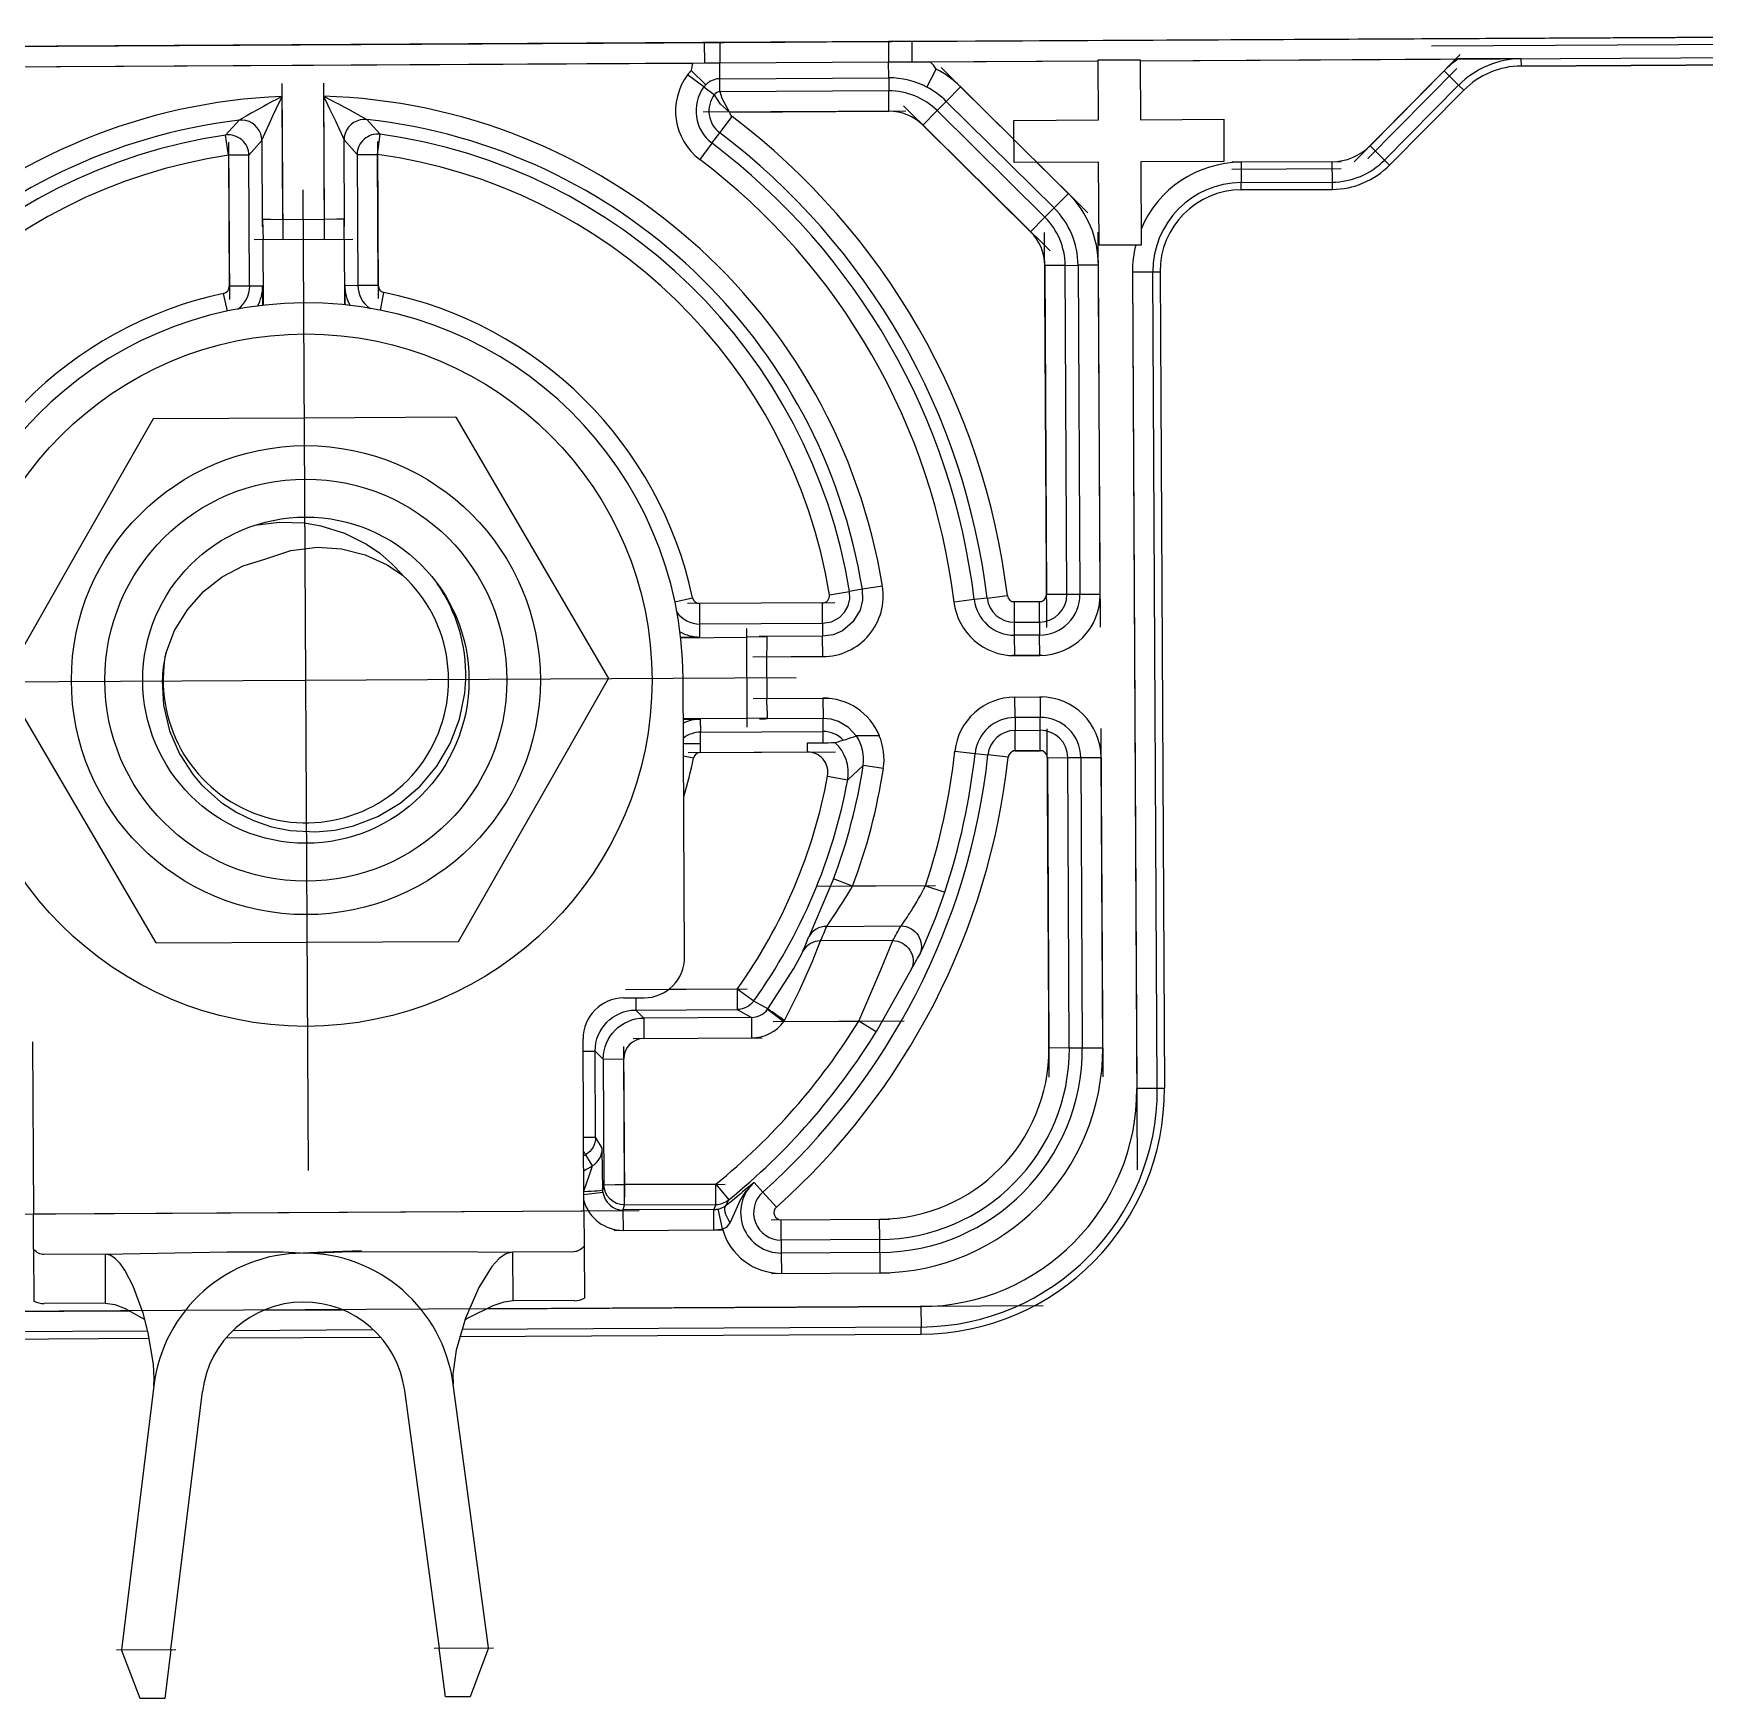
# Model space of a CAD drawing. Header units: millimetres. Extents: x 1543 to 5748, y 1576 to 2417.
# Drawn here: x 5517.56 to 5550.34, y 2208.01 to 2240.67 of the extents above; entities that cross this region are included whole.
import ezdxf

# ---------------------------------------------------------------- set-up
doc = ezdxf.new("R2010")
doc.units = ezdxf.units.MM
doc.layers.get('0').update_dxf_attribs({"lineweight": 25})

msp = doc.modelspace()

# ---------------------------------------------------------------- linework, layer by layer
for p, q in [((5513.374, 2240.4), (5532.294, 2240.501)), ((5531.834, 2240.499), (5564.327, 2240.672)), ((5564.318, 2240.672), (5534.787, 2240.514)), ((5564.319, 2240.527), (5544.986, 2240.424)), ((5539.267, 2240.138), (5564.32, 2240.272)), ((5546.746, 2240.033), (5564.321, 2240.127)), ((5564.321, 2240.127), (5546.746, 2240.033)), ((5522.952, 2218.366), (5522.849, 2237.606)), ((5539.117, 2235.993), (5539.211, 2218.377)), ((5539.117, 2235.993), (5539.203, 2219.979)), ((5539.603, 2219.981), (5539.517, 2235.995)), ((5539.658, 2235.995), (5539.744, 2219.982)), ((5539.658, 2235.995), (5539.744, 2219.982)), ((5513.281, 2227.935), (5532.521, 2228.037)), ((5537.367, 2215.71), (5508.567, 2215.556))]:
    msp.add_line(p, q)
at = {"ltscale": 0.492696}
for p, q in [((5530.717, 2240.493), (5514.951, 2240.408)), ((5514.953, 2240.008), (5530.719, 2240.093))]:
    msp.add_line(p, q, dxfattribs=at)
at = {"ltscale": 0.124178}
for p, q in [((5534.662, 2240.513), (5530.689, 2240.492)), ((5534.67, 2239.148), (5530.696, 2239.127))]:
    msp.add_line(p, q, dxfattribs=at)
at = {"ltscale": 0.009459}
msp.add_line((5531.02, 2240.494), (5530.717, 2240.492), dxfattribs=at)
at = {"ltscale": 0.0125}
for p, q in [((5530.717, 2240.493), (5530.719, 2240.093)), ((5534.787, 2240.514), (5534.789, 2240.114)), ((5545.232, 2239.939), (5545.516, 2239.658)), ((5543.777, 2238.469), (5544.062, 2238.187)), ((5541.247, 2238.145), (5541.249, 2237.745)), ((5543.03, 2238.155), (5543.032, 2237.755)), ((5539.117, 2235.993), (5539.517, 2235.995)), ((5536.817, 2226.599), (5536.814, 2226.999)), ((5537.308, 2226.602), (5537.306, 2227.002)), ((5531.361, 2221.925), (5531.363, 2221.525)), ((5529.134, 2221.751), (5529.534, 2221.753)), ((5529.532, 2221.357), (5529.534, 2220.957)), ((5531.64, 2221.368), (5531.642, 2220.968)), ((5528.736, 2220.553), (5529.136, 2220.555)), ((5539.203, 2219.979), (5539.603, 2219.981)), ((5528.749, 2218.089), (5529.149, 2218.091)), ((5532.228, 2216.748), (5532.23, 2216.348)), ((5534.161, 2216.759), (5534.163, 2216.359)), ((5534.967, 2215.697), (5534.969, 2215.297))]:
    msp.add_line(p, q, dxfattribs=at)
at = {"ltscale": 0.103482}
for p, q in [((5534.331, 2240.511), (5531.02, 2240.494)), ((5531.022, 2240.094), (5534.333, 2240.112)), ((5531.024, 2239.784), (5534.335, 2239.802)), ((5534.336, 2239.546), (5531.025, 2239.528))]:
    msp.add_line(p, q, dxfattribs=at)
at = {"ltscale": 0.012473}
for p, q in [((5531.02, 2240.494), (5531.022, 2240.094)), ((5534.331, 2240.511), (5534.333, 2240.112))]:
    msp.add_line(p, q, dxfattribs=at)
at = {"ltscale": 0.014243}
msp.add_line((5534.787, 2240.514), (5534.331, 2240.512), dxfattribs=at)
at = {"color": 1, "ltscale": 0.025801}
for p, q in [((5538.441, 2240.152), (5539.267, 2240.157)), ((5539.287, 2236.52), (5538.461, 2236.516))]:
    msp.add_line(p, q, dxfattribs=at)
at = {"color": 1, "ltscale": 0.036801}
for p, q in [((5538.448, 2238.975), (5538.441, 2240.152)), ((5539.267, 2240.157), (5539.273, 2238.979))]:
    msp.add_line(p, q, dxfattribs=at)
at = {"ltscale": 0.194887}
msp.add_line((5539.267, 2240.138), (5545.504, 2240.171), dxfattribs=at)
at = {"ltscale": 0.092573}
msp.add_line((5545.546, 2240.257), (5543.463, 2238.151), dxfattribs=at)
at = {"ltscale": 0.03879}
msp.add_line((5546.745, 2240.174), (5545.504, 2240.171), dxfattribs=at)
at = {"ltscale": 0.004407}
for p, q in [((5546.746, 2240.033), (5546.745, 2240.174)), ((5541.25, 2237.604), (5541.249, 2237.745)), ((5543.032, 2237.755), (5543.033, 2237.614)), ((5539.517, 2235.995), (5539.658, 2235.995)), ((5539.603, 2219.981), (5539.744, 2219.982)), ((5534.969, 2215.156), (5534.969, 2215.297))]:
    msp.add_line(p, q, dxfattribs=at)
at = {"ltscale": 0.478493}
msp.add_line((5515.18, 2240.009), (5530.492, 2240.091), dxfattribs=at)
at = {"ltscale": 0.012497}
for p, q in [((5530.71, 2239.624), (5530.389, 2239.862)), ((5534.338, 2239.146), (5534.336, 2239.546)), ((5535.004, 2238.875), (5535.285, 2239.159)), ((5523.907, 2238.295), (5524.307, 2238.297)), ((5524.32, 2235.728), (5523.92, 2235.726)), ((5530.629, 2229.088), (5530.627, 2229.488)), ((5533.037, 2229.101), (5533.035, 2229.501)), ((5536.803, 2229.121), (5536.801, 2229.521)), ((5537.295, 2229.124), (5537.293, 2229.524)), ((5533.041, 2228.447), (5533.039, 2228.847)), ((5536.807, 2228.467), (5536.804, 2228.867)), ((5537.298, 2228.47), (5537.296, 2228.87)), ((5533.045, 2227.633), (5533.047, 2227.233)), ((5536.813, 2227.253), (5536.811, 2227.653)), ((5537.303, 2227.656), (5537.305, 2227.256)), ((5535.056, 2223.954), (5535.436, 2223.828)), ((5532.226, 2217.002), (5532.224, 2217.402)), ((5534.16, 2217.013), (5534.157, 2217.413))]:
    msp.add_line(p, q, dxfattribs=at)
at = {"ltscale": 0.012499}
for p, q in [((5530.746, 2239.665), (5530.461, 2239.946)), ((5521.385, 2238.282), (5521.326, 2238.677)), ((5524.307, 2238.297), (5524.361, 2238.694)), ((5537.859, 2237.532), (5537.578, 2237.248)), ((5534.212, 2229.832), (5533.817, 2229.768)), ((5534.23, 2226.252), (5533.834, 2226.312)), ((5533.626, 2223.947), (5533.252, 2224.088)), ((5531.686, 2221.692), (5531.361, 2221.925)), ((5534.09, 2221.089), (5533.749, 2221.299))]:
    msp.add_line(p, q, dxfattribs=at)
at = {"ltscale": 0.007103}
msp.add_line((5530.493, 2240.091), (5530.72, 2240.093), dxfattribs=at)
at = {"ltscale": 0.009435}
msp.add_line((5530.72, 2240.093), (5531.022, 2240.094), dxfattribs=at)
at = {"ltscale": 0.009708}
for p, q in [((5531.024, 2239.784), (5531.022, 2240.094)), ((5534.335, 2239.802), (5534.333, 2240.112))]:
    msp.add_line(p, q, dxfattribs=at)
at = {"ltscale": 0.014236}
msp.add_line((5534.333, 2240.112), (5534.789, 2240.114), dxfattribs=at)
at = {"ltscale": 0.114145}
msp.add_line((5534.789, 2240.114), (5538.442, 2240.134), dxfattribs=at)
at = {"ltscale": 0.011227}
msp.add_line((5534.789, 2240.114), (5535.148, 2240.116), dxfattribs=at)
at = {"ltscale": 0.012496}
msp.add_line((5535.084, 2239.618), (5535.269, 2239.972), dxfattribs=at)
at = {"ltscale": 0.102919}
msp.add_line((5535.148, 2240.116), (5538.442, 2240.134), dxfattribs=at)
at = {"ltscale": 0.126513}
msp.add_line((5538.241, 2237.155), (5535.363, 2240.002), dxfattribs=at)
at = {"ltscale": 0.077575}
msp.add_line((5545.478, 2239.987), (5543.732, 2238.222), dxfattribs=at)
at = {"ltscale": 0.064646}
for p, q in [((5545.232, 2239.939), (5543.777, 2238.469)), ((5544.062, 2238.187), (5545.516, 2239.658))]:
    msp.add_line(p, q, dxfattribs=at)
at = {"ltscale": 0.095914}
for p, q in [((5522.431, 2239.693), (5522.448, 2236.624)), ((5523.245, 2239.697), (5523.261, 2236.628))]:
    msp.add_line(p, q, dxfattribs=at)
at = {"ltscale": 0.007946}
for p, q in [((5530.71, 2239.624), (5530.914, 2239.472)), ((5530.868, 2238.519), (5531.022, 2238.721)), ((5536.265, 2229.596), (5536.013, 2229.565))]:
    msp.add_line(p, q, dxfattribs=at)
at = {"ltscale": 0.007986}
for p, q in [((5531.025, 2239.528), (5531.024, 2239.784)), ((5534.335, 2239.802), (5534.336, 2239.546))]:
    msp.add_line(p, q, dxfattribs=at)
at = {"ltscale": 0.012498}
for p, q in [((5535.745, 2239.624), (5535.464, 2239.34)), ((5531.022, 2238.721), (5531.263, 2239.04)), ((5530.868, 2238.519), (5530.627, 2238.2)), ((5521.785, 2238.284), (5521.385, 2238.282)), ((5537.118, 2236.783), (5537.399, 2237.067)), ((5537.796, 2236.123), (5537.396, 2236.121)), ((5538.45, 2236.126), (5538.05, 2236.124)), ((5521.798, 2235.714), (5521.398, 2235.712)), ((5533.172, 2229.662), (5533.566, 2229.727)), ((5537.831, 2229.666), (5537.431, 2229.663)), ((5538.485, 2229.669), (5538.085, 2229.667)), ((5536.013, 2229.565), (5535.616, 2229.517)), ((5536.265, 2229.596), (5536.662, 2229.644)), ((5535.631, 2226.59), (5536.029, 2226.547)), ((5536.679, 2226.475), (5536.282, 2226.519)), ((5537.448, 2226.464), (5537.848, 2226.466)), ((5538.102, 2226.467), (5538.502, 2226.469)), ((5533.136, 2226.105), (5533.53, 2226.033)), ((5531.959, 2221.529), (5532.28, 2221.291)), ((5537.878, 2220.772), (5537.478, 2220.77)), ((5538.133, 2220.773), (5538.533, 2220.775)), ((5530.944, 2218.101), (5531.197, 2217.791)), ((5532.131, 2217.645), (5531.865, 2217.943))]:
    msp.add_line(p, q, dxfattribs=at)
at = {"ltscale": 0.045969}
msp.add_line((5536.791, 2238.589), (5535.745, 2239.624), dxfattribs=at)
at = {"ltscale": 0.064644}
for p, q in [((5544.162, 2238.088), (5545.617, 2239.559)), ((5545.617, 2239.559), (5544.162, 2238.088))]:
    msp.add_line(p, q, dxfattribs=at)
at = {"ltscale": 0.004409}
msp.add_line((5545.516, 2239.658), (5545.617, 2239.559), dxfattribs=at)
at = {"ltscale": 0.004481}
msp.add_line((5521.953, 2239.176), (5521.828, 2239.105), dxfattribs=at)
at = {"ltscale": 0.004552}
msp.add_line((5522.255, 2239.059), (5522.317, 2239.191), dxfattribs=at)
at = {"ltscale": 0.008514}
msp.add_line((5522.317, 2239.191), (5522.433, 2239.437), dxfattribs=at)
at = {"ltscale": 0.075461}
for p, q in [((5522.446, 2237.023), (5522.433, 2239.437)), ((5523.246, 2239.442), (5523.259, 2237.027))]:
    msp.add_line(p, q, dxfattribs=at)
at = {"ltscale": 0.005731}
msp.add_line((5523.246, 2239.442), (5523.327, 2239.277), dxfattribs=at)
at = {"ltscale": 0.002784}
msp.add_line((5523.327, 2239.277), (5523.365, 2239.196), dxfattribs=at)
at = {"ltscale": 0.00835}
msp.add_line((5523.365, 2239.196), (5523.479, 2238.955), dxfattribs=at)
at = {"ltscale": 0.126511}
msp.add_line((5537.5, 2236.405), (5534.622, 2239.252), dxfattribs=at)
at = {"ltscale": 0.007945}
for p, q in [((5535.285, 2239.159), (5535.464, 2239.34)), ((5537.578, 2237.248), (5537.399, 2237.067)), ((5523.92, 2235.726), (5523.666, 2235.724))]:
    msp.add_line(p, q, dxfattribs=at)
at = {"ltscale": 0.092929}
for p, q in [((5537.399, 2237.067), (5535.285, 2239.159)), ((5535.464, 2239.34), (5537.578, 2237.248))]:
    msp.add_line(p, q, dxfattribs=at)
at = {"ltscale": 0.012281}
for p, q in [((5521.59, 2238.969), (5521.326, 2238.677)), ((5524.361, 2238.694), (5524.094, 2238.982))]:
    msp.add_line(p, q, dxfattribs=at)
at = {"ltscale": 0.005117}
msp.add_line((5521.732, 2239.051), (5521.59, 2238.969), dxfattribs=at)
at = {"ltscale": 0.003469}
msp.add_line((5521.828, 2239.105), (5521.732, 2239.051), dxfattribs=at)
at = {"ltscale": 0.003798}
msp.add_line((5522.205, 2238.948), (5522.255, 2239.059), dxfattribs=at)
at = {"ltscale": 0.0044}
msp.add_line((5523.479, 2238.955), (5523.539, 2238.827), dxfattribs=at)
at = {"ltscale": 0.097775}
msp.add_line((5531.21, 2239.129), (5534.338, 2239.146), dxfattribs=at)
at = {"ltscale": 0.092932}
msp.add_line((5535.004, 2238.875), (5537.118, 2236.783), dxfattribs=at)
at = {"color": 1, "ltscale": 0.051842}
for p, q in [((5536.789, 2238.966), (5538.448, 2238.975)), ((5538.452, 2238.149), (5536.793, 2238.14))]:
    msp.add_line(p, q, dxfattribs=at)
at = {"color": 1, "ltscale": 0.025803}
for p, q in [((5536.793, 2238.14), (5536.789, 2238.966)), ((5540.907, 2238.988), (5540.911, 2238.162))]:
    msp.add_line(p, q, dxfattribs=at)
at = {"color": 1, "ltscale": 0.051039}
for p, q in [((5539.273, 2238.979), (5540.907, 2238.988)), ((5540.911, 2238.162), (5539.278, 2238.153))]:
    msp.add_line(p, q, dxfattribs=at)
at = {"ltscale": 0.096362}
for p, q in [((5521.383, 2238.539), (5521.4, 2235.455)), ((5524.305, 2238.554), (5524.322, 2235.471))]:
    msp.add_line(p, q, dxfattribs=at)
at = {"ltscale": 0.012022}
msp.add_line((5521.785, 2238.284), (5522.037, 2238.574), dxfattribs=at)
at = {"ltscale": 0.053015}
for p, q in [((5522.037, 2238.574), (5522.046, 2236.878)), ((5523.66, 2236.886), (5523.651, 2238.583))]:
    msp.add_line(p, q, dxfattribs=at)
at = {"ltscale": 0.003436}
msp.add_line((5523.539, 2238.827), (5523.585, 2238.727), dxfattribs=at)
at = {"ltscale": 0.004972}
msp.add_line((5523.585, 2238.727), (5523.651, 2238.583), dxfattribs=at)
at = {"ltscale": 0.012023}
msp.add_line((5523.651, 2238.583), (5523.907, 2238.295), dxfattribs=at)
at = {"ltscale": 0.080301}
for p, q in [((5521.385, 2238.282), (5521.398, 2235.712)), ((5521.798, 2235.714), (5521.785, 2238.284)), ((5523.907, 2238.295), (5523.92, 2235.726)), ((5524.32, 2235.728), (5524.307, 2238.297))]:
    msp.add_line(p, q, dxfattribs=at)
at = {"ltscale": 0.004406}
msp.add_line((5544.162, 2238.088), (5544.062, 2238.187), dxfattribs=at)
at = {"ltscale": 0.027109}
msp.add_line((5537.859, 2237.532), (5537.242, 2238.143), dxfattribs=at)
at = {"color": 1, "ltscale": 0.051038}
for p, q in [((5538.461, 2236.516), (5538.452, 2238.149)), ((5539.278, 2238.153), (5539.287, 2236.52))]:
    msp.add_line(p, q, dxfattribs=at)
at = {"ltscale": 0.066881}
for p, q in [((5543.208, 2238.156), (5541.068, 2238.144)), ((5543.209, 2238.015), (5541.069, 2238.003))]:
    msp.add_line(p, q, dxfattribs=at)
at = {"ltscale": 0.055733}
for p, q in [((5543.03, 2238.155), (5541.247, 2238.145)), ((5541.249, 2237.745), (5543.032, 2237.755)), ((5541.25, 2237.604), (5543.033, 2237.614)), ((5543.033, 2237.614), (5541.25, 2237.604))]:
    msp.add_line(p, q, dxfattribs=at)
at = {"ltscale": 0.004829}
msp.add_line((5522.051, 2237.028), (5522.206, 2237.029), dxfattribs=at)
at = {"ltscale": 0.007507}
msp.add_line((5522.205, 2237.029), (5522.446, 2237.023), dxfattribs=at)
at = {"ltscale": 0.025429}
msp.add_line((5522.446, 2237.023), (5523.259, 2237.027), dxfattribs=at)
at = {"ltscale": 0.007515}
msp.add_line((5523.259, 2237.027), (5523.499, 2237.036), dxfattribs=at)
at = {"ltscale": 0.004828}
for p, q in [((5523.499, 2237.036), (5523.654, 2237.037)), ((5531.951, 2227.387), (5531.952, 2227.233))]:
    msp.add_line(p, q, dxfattribs=at)
at = {"ltscale": 0.060487}
msp.add_line((5521.887, 2236.628), (5523.822, 2236.638), dxfattribs=at)
at = {"ltscale": 0.049648}
msp.add_line((5522.06, 2236.629), (5523.649, 2236.637), dxfattribs=at)
at = {"ltscale": 0.040302}
for p, q in [((5522.067, 2235.339), (5522.06, 2236.629)), ((5523.649, 2236.637), (5523.656, 2235.347))]:
    msp.add_line(p, q, dxfattribs=at)
at = {"ltscale": 0.24216}
for p, q in [((5537.434, 2229.018), (5537.393, 2236.767)), ((5538.488, 2229.023), (5538.447, 2236.772))]:
    msp.add_line(p, q, dxfattribs=at)
at = {"ltscale": 0.201791}
for p, q in [((5537.396, 2236.121), (5537.431, 2229.663)), ((5537.831, 2229.666), (5537.796, 2236.123)), ((5538.05, 2236.124), (5538.085, 2229.667)), ((5538.485, 2229.669), (5538.45, 2236.126))]:
    msp.add_line(p, q, dxfattribs=at)
at = {"ltscale": 0.007944}
for p, q in [((5537.796, 2236.123), (5538.05, 2236.124)), ((5522.053, 2235.716), (5521.798, 2235.714)), ((5533.817, 2229.768), (5533.566, 2229.727)), ((5538.085, 2229.667), (5537.831, 2229.666)), ((5530.639, 2227.22), (5530.641, 2226.966)), ((5533.049, 2226.979), (5533.047, 2227.233)), ((5536.813, 2227.253), (5536.814, 2226.999)), ((5537.306, 2227.002), (5537.305, 2227.256)), ((5536.029, 2226.547), (5536.282, 2226.519)), ((5537.848, 2226.466), (5538.102, 2226.467)), ((5537.878, 2220.772), (5538.133, 2220.773)), ((5532.226, 2217.002), (5532.228, 2216.748)), ((5534.161, 2216.759), (5534.16, 2217.013))]:
    msp.add_line(p, q, dxfattribs=at)
at = {"ltscale": 0.011119}
for p, q in [((5521.362, 2235.224), (5521.288, 2235.572)), ((5524.362, 2235.24), (5524.432, 2235.589))]:
    msp.add_line(p, q, dxfattribs=at)
at = {"ltscale": 0.011805}
msp.add_line((5522.059, 2235.338), (5522.053, 2235.716), dxfattribs=at)
at = {"ltscale": 0.007578}
msp.add_line((5523.666, 2235.724), (5523.665, 2235.482), dxfattribs=at)
at = {"ltscale": 0.00423}
msp.add_line((5523.665, 2235.482), (5523.664, 2235.346), dxfattribs=at)
at = {"ltscale": 0.092661}
for p, q in [((5519.906, 2233.11), (5518.437, 2230.534)), ((5519.906, 2233.11), (5518.437, 2230.534)), ((5519.961, 2222.83), (5522.926, 2222.846)), ((5519.961, 2222.83), (5522.926, 2222.846))]:
    msp.add_line(p, q, dxfattribs=at)
at = {"ltscale": 0.092812}
for p, q in [((5522.876, 2233.126), (5519.906, 2233.11)), ((5522.876, 2233.126), (5519.906, 2233.11)), ((5527.365, 2225.438), (5528.836, 2228.018)), ((5527.365, 2225.438), (5528.836, 2228.018))]:
    msp.add_line(p, q, dxfattribs=at)
at = {"ltscale": 0.092662}
msp.add_line((5525.841, 2233.142), (5522.876, 2233.126), dxfattribs=at)
msp.add_line((5525.841, 2233.142), (5522.876, 2233.126), dxfattribs=at)
at = {"ltscale": 0.185475}
msp.add_line((5525.841, 2233.142), (5528.836, 2228.018), dxfattribs=at)
msp.add_line((5525.841, 2233.142), (5528.836, 2228.018), dxfattribs=at)
at = {"ltscale": 0.092814}
msp.add_line((5518.437, 2230.534), (5516.966, 2227.954), dxfattribs=at)
msp.add_line((5518.437, 2230.534), (5516.966, 2227.954), dxfattribs=at)
at = {"ltscale": 0.011121}
msp.add_line((5530.139, 2229.525), (5530.487, 2229.599), dxfattribs=at)
at = {"ltscale": 0.090306}
msp.add_line((5533.276, 2229.502), (5530.386, 2229.487), dxfattribs=at)
at = {"ltscale": 0.075255}
for p, q in [((5533.035, 2229.501), (5530.627, 2229.488)), ((5530.629, 2229.088), (5533.037, 2229.101)), ((5530.641, 2226.966), (5533.049, 2226.979))]:
    msp.add_line(p, q, dxfattribs=at)
at = {"ltscale": 0.018439}
for p, q in [((5537.342, 2229.524), (5536.752, 2229.521)), ((5537.347, 2228.47), (5536.757, 2228.467)), ((5537.357, 2226.602), (5536.767, 2226.599))]:
    msp.add_line(p, q, dxfattribs=at)
at = {"ltscale": 0.015366}
for p, q in [((5537.293, 2229.524), (5536.801, 2229.521)), ((5536.803, 2229.121), (5537.295, 2229.124)), ((5537.296, 2228.87), (5536.804, 2228.867)), ((5536.807, 2228.467), (5537.298, 2228.47)), ((5536.811, 2227.653), (5537.303, 2227.656)), ((5537.305, 2227.256), (5536.813, 2227.253)), ((5536.814, 2226.999), (5537.306, 2227.002)), ((5536.817, 2226.599), (5537.308, 2226.602))]:
    msp.add_line(p, q, dxfattribs=at)
at = {"ltscale": 0.007947}
for p, q in [((5530.631, 2228.834), (5530.629, 2229.088)), ((5533.037, 2229.101), (5533.039, 2228.847)), ((5536.804, 2228.867), (5536.803, 2229.121)), ((5537.295, 2229.124), (5537.296, 2228.87)), ((5531.695, 2218.133), (5531.865, 2217.943))]:
    msp.add_line(p, q, dxfattribs=at)
at = {"ltscale": 0.060492}
msp.add_line((5531.542, 2229), (5531.553, 2227.064), dxfattribs=at)
at = {"ltscale": 0.011806}
msp.add_line((5530.253, 2228.828), (5530.631, 2228.834), dxfattribs=at)
at = {"ltscale": 0.040306}
msp.add_line((5530.254, 2228.819), (5531.543, 2228.826), dxfattribs=at)
at = {"ltscale": 0.049652}
msp.add_line((5531.543, 2228.826), (5531.552, 2227.238), dxfattribs=at)
at = {"ltscale": 0.038947}
for p, q in [((5533.039, 2228.847), (5531.792, 2228.84)), ((5533.047, 2227.233), (5531.801, 2227.226))]:
    msp.add_line(p, q, dxfattribs=at)
at = {"ltscale": 0.007502}
for p, q in [((5531.944, 2228.681), (5531.937, 2228.441)), ((5531.951, 2227.387), (5531.942, 2227.627))]:
    msp.add_line(p, q, dxfattribs=at)
at = {"ltscale": 0.004831}
msp.add_line((5531.943, 2228.836), (5531.944, 2228.681), dxfattribs=at)
at = {"ltscale": 0.046738}
msp.add_line((5533.165, 2228.448), (5531.67, 2228.44), dxfattribs=at)
at = {"ltscale": 0.034482}
for p, q in [((5531.937, 2228.441), (5533.041, 2228.447)), ((5531.942, 2227.627), (5533.045, 2227.633))]:
    msp.add_line(p, q, dxfattribs=at)
at = {"ltscale": 0.025433}
msp.add_line((5531.937, 2228.441), (5531.942, 2227.627), dxfattribs=at)
at = {"ltscale": 0.170877}
msp.add_line((5530.33, 2222.558), (5530.301, 2228.026), dxfattribs=at)
at = {"ltscale": 0.185472}
msp.add_line((5519.961, 2222.83), (5516.966, 2227.954), dxfattribs=at)
msp.add_line((5519.961, 2222.83), (5516.966, 2227.954), dxfattribs=at)
at = {"ltscale": 0.04675}
msp.add_line((5531.674, 2227.626), (5533.17, 2227.634), dxfattribs=at)
at = {"ltscale": 0.018454}
msp.add_line((5536.762, 2227.653), (5537.352, 2227.656), dxfattribs=at)
at = {"ltscale": 0.038969}
msp.add_line((5530.305, 2227.231), (5531.552, 2227.238), dxfattribs=at)
at = {"ltscale": 0.213544}
msp.add_line((5537.481, 2220.2), (5537.445, 2227.033), dxfattribs=at)
at = {"ltscale": 0.213528}
msp.add_line((5538.499, 2227.039), (5538.536, 2220.206), dxfattribs=at)
at = {"ltscale": 0.010444}
msp.add_line((5530.308, 2226.746), (5530.642, 2226.744), dxfattribs=at)
at = {"ltscale": 0.006927}
for p, q in [((5530.642, 2226.744), (5530.641, 2226.966)), ((5533.05, 2226.757), (5533.049, 2226.979))]:
    msp.add_line(p, q, dxfattribs=at)
at = {"ltscale": 0.005573}
for p, q in [((5530.643, 2226.566), (5530.642, 2226.744)), ((5532.741, 2226.577), (5532.74, 2226.756))]:
    msp.add_line(p, q, dxfattribs=at)
at = {"ltscale": 0.000105286}
msp.add_line((5534.154, 2226.897), (5534.15, 2226.897), dxfattribs=at)
at = {"ltscale": 0.006242}
msp.add_line((5530.504, 2226.454), (5530.308, 2226.493), dxfattribs=at)
at = {"ltscale": 0.090318}
msp.add_line((5530.402, 2226.565), (5533.292, 2226.58), dxfattribs=at)
at = {"ltscale": 0.065567}
msp.add_line((5530.643, 2226.566), (5532.741, 2226.577), dxfattribs=at)
at = {"ltscale": 0.177939}
for p, q in [((5537.448, 2226.464), (5537.478, 2220.77)), ((5537.878, 2220.772), (5537.848, 2226.466)), ((5538.102, 2226.467), (5538.133, 2220.773)), ((5538.533, 2220.775), (5538.502, 2226.469))]:
    msp.add_line(p, q, dxfattribs=at)
at = {"ltscale": 0.012921}
msp.add_line((5533.53, 2226.033), (5533.834, 2226.312), dxfattribs=at)
at = {"ltscale": 0.09266}
msp.add_line((5525.896, 2222.862), (5527.365, 2225.438), dxfattribs=at)
msp.add_line((5525.896, 2222.862), (5527.365, 2225.438), dxfattribs=at)
at = {"ltscale": 0.072816}
msp.add_line((5532.921, 2223.943), (5535.251, 2223.955), dxfattribs=at)
at = {"ltscale": 0.044693}
msp.add_line((5535.056, 2223.954), (5533.626, 2223.947), dxfattribs=at)
at = {"ltscale": 0.007607}
msp.add_line((5533.181, 2223.248), (5533.317, 2223.45), dxfattribs=at)
at = {"ltscale": 0.003464}
msp.add_line((5533.119, 2223.156), (5533.181, 2223.248), dxfattribs=at)
at = {"ltscale": 0.045528}
msp.add_line((5533.119, 2223.156), (5534.576, 2223.164), dxfattribs=at)
at = {"ltscale": 0.092813}
msp.add_line((5522.926, 2222.846), (5525.896, 2222.862), dxfattribs=at)
msp.add_line((5522.926, 2222.846), (5525.896, 2222.862), dxfattribs=at)
at = {"ltscale": 0.044145}
msp.add_line((5534.413, 2222.878), (5533, 2222.87), dxfattribs=at)
at = {"ltscale": 0.074638}
msp.add_line((5531.56, 2221.926), (5529.171, 2221.913), dxfattribs=at)
at = {"ltscale": 0.042024}
msp.add_line((5531.361, 2221.925), (5530.016, 2221.918), dxfattribs=at)
at = {"ltscale": 0.007428}
msp.add_line((5529.371, 2221.752), (5529.372, 2221.514), dxfattribs=at)
at = {"ltscale": 0.062198}
msp.add_line((5529.372, 2221.514), (5531.363, 2221.525), dxfattribs=at)
at = {"ltscale": 0.007001}
for p, q in [((5529.532, 2221.357), (5529.372, 2221.514)), ((5528.577, 2220.71), (5528.736, 2220.553))]:
    msp.add_line(p, q, dxfattribs=at)
at = {"ltscale": 0.009958}
msp.add_line((5531.363, 2221.525), (5531.64, 2221.368), dxfattribs=at)
at = {"ltscale": 0.009967}
msp.add_line((5531.964, 2221.536), (5531.686, 2221.692), dxfattribs=at)
at = {"ltscale": 0.000258487}
msp.add_line((5531.964, 2221.536), (5531.959, 2221.529), dxfattribs=at)
at = {"ltscale": 0.065887}
for p, q in [((5531.64, 2221.368), (5529.532, 2221.357)), ((5529.534, 2220.957), (5531.642, 2220.968))]:
    msp.add_line(p, q, dxfattribs=at)
at = {"ltscale": 0.080322}
msp.add_line((5532.066, 2221.29), (5534.636, 2221.303), dxfattribs=at)
at = {"ltscale": 0.000637883}
msp.add_line((5532.28, 2221.291), (5532.29, 2221.309), dxfattribs=at)
at = {"ltscale": 0.045917}
msp.add_line((5532.28, 2221.291), (5533.749, 2221.299), dxfattribs=at)
at = {"ltscale": 0.105374}
for p, q in [((5517.539, 2220.889), (5517.557, 2217.517)), ((5528.357, 2217.575), (5528.338, 2220.947))]:
    msp.add_line(p, q, dxfattribs=at)
at = {"ltscale": 0.09238}
msp.add_line((5529.135, 2220.801), (5529.151, 2217.845), dxfattribs=at)
at = {"ltscale": 0.07908}
msp.add_line((5529.323, 2220.956), (5531.854, 2220.969), dxfattribs=at)
at = {"ltscale": 0.007393}
for p, q in [((5528.34, 2220.709), (5528.577, 2220.71)), ((5528.349, 2219.022), (5528.586, 2219.023))]:
    msp.add_line(p, q, dxfattribs=at)
at = {"ltscale": 0.052725}
msp.add_line((5528.586, 2219.023), (5528.577, 2220.71), dxfattribs=at)
at = {"ltscale": 0.076984}
for p, q in [((5528.736, 2220.553), (5528.749, 2218.089)), ((5529.149, 2218.091), (5529.136, 2220.555))]:
    msp.add_line(p, q, dxfattribs=at)
at = {"ltscale": 0.007943}
msp.add_line((5528.714, 2218.803), (5528.586, 2219.023), dxfattribs=at)
at = {"ltscale": 0.002358}
msp.add_line((5528.351, 2218.741), (5528.389, 2218.676), dxfattribs=at)
at = {"ltscale": 0.007942}
msp.add_line((5528.389, 2218.676), (5528.517, 2218.457), dxfattribs=at)
at = {"ltscale": 0.0098}
msp.add_line((5528.456, 2218.273), (5528.354, 2217.976), dxfattribs=at)
at = {"ltscale": 0.004581}
msp.add_line((5528.503, 2218.411), (5528.456, 2218.273), dxfattribs=at)
at = {"ltscale": 0.001489}
msp.add_line((5528.517, 2218.457), (5528.503, 2218.411), dxfattribs=at)
at = {"ltscale": 0.011788}
msp.add_line((5528.354, 2217.896), (5528.728, 2217.943), dxfattribs=at)
at = {"ltscale": 0.003162}
msp.add_line((5528.749, 2218.089), (5528.725, 2217.991), dxfattribs=at)
at = {"ltscale": 0.001495}
msp.add_line((5528.728, 2217.943), (5528.725, 2217.991), dxfattribs=at)
at = {"ltscale": 0.067329}
msp.add_line((5528.97, 2218.09), (5531.124, 2218.102), dxfattribs=at)
at = {"ltscale": 0.056094}
for p, q in [((5530.944, 2218.101), (5529.149, 2218.091)), ((5529.151, 2217.691), (5530.946, 2217.701))]:
    msp.add_line(p, q, dxfattribs=at)
at = {"ltscale": 0.012494}
for p, q in [((5529.151, 2217.691), (5529.149, 2218.091)), ((5530.946, 2217.701), (5530.944, 2218.101)), ((5531.074, 2217.221), (5530.987, 2217.612))]:
    msp.add_line(p, q, dxfattribs=at)
at = {"ltscale": 0.004262}
msp.add_line((5531.567, 2218.025), (5531.462, 2217.939), dxfattribs=at)
at = {"ltscale": 0.005239}
msp.add_line((5531.695, 2218.133), (5531.567, 2218.025), dxfattribs=at)
at = {"ltscale": 0.405014}
msp.add_line((5516.477, 2217.511), (5529.437, 2217.581), dxfattribs=at)
at = {"ltscale": 0.3375}
msp.add_line((5517.557, 2217.517), (5528.357, 2217.575), dxfattribs=at)
at = {"ltscale": 0.021649}
for p, q in [((5528.357, 2217.575), (5528.36, 2216.882)), ((5517.56, 2216.824), (5517.557, 2217.517))]:
    msp.add_line(p, q, dxfattribs=at)
at = {"ltscale": 0.00318}
msp.add_line((5529.127, 2217.593), (5529.151, 2217.691), dxfattribs=at)
at = {"ltscale": 0.055475}
for p, q in [((5530.902, 2217.602), (5529.127, 2217.593)), ((5529.129, 2217.193), (5530.905, 2217.202))]:
    msp.add_line(p, q, dxfattribs=at)
at = {"ltscale": 0.012491}
for p, q in [((5529.129, 2217.193), (5529.127, 2217.593)), ((5530.905, 2217.202), (5530.902, 2217.602))]:
    msp.add_line(p, q, dxfattribs=at)
at = {"ltscale": 0.003385}
msp.add_line((5530.946, 2217.701), (5530.902, 2217.602), dxfattribs=at)
at = {"ltscale": 0.003555}
msp.add_line((5531.149, 2217.687), (5531.197, 2217.791), dxfattribs=at)
at = {"ltscale": 0.066583}
msp.add_line((5528.952, 2217.192), (5531.082, 2217.203), dxfattribs=at)
at = {"ltscale": 0.072513}
for p, q in [((5532.031, 2217.401), (5534.351, 2217.414)), ((5532.036, 2216.347), (5534.357, 2216.36))]:
    msp.add_line(p, q, dxfattribs=at)
at = {"ltscale": 0.060416}
for p, q in [((5532.224, 2217.402), (5534.157, 2217.413)), ((5534.16, 2217.013), (5532.226, 2217.002)), ((5534.161, 2216.759), (5532.228, 2216.748)), ((5532.23, 2216.348), (5534.163, 2216.359))]:
    msp.add_line(p, q, dxfattribs=at)
at = {"ltscale": 0.031912}
for p, q in [((5528.36, 2216.882), (5528.366, 2215.861)), ((5517.56, 2216.824), (5517.566, 2215.803))]:
    msp.add_line(p, q, dxfattribs=at)
at = {"ltscale": 0.0375}
for p, q in [((5518.961, 2216.725), (5517.761, 2216.718)), ((5528.161, 2216.774), (5526.961, 2216.768)), ((5518.966, 2215.765), (5517.766, 2215.758)), ((5528.166, 2215.814), (5526.966, 2215.808))]:
    msp.add_line(p, q, dxfattribs=at)
at = {"ltscale": 0.029999}
for p, q in [((5518.961, 2216.725), (5518.966, 2215.765)), ((5526.966, 2215.808), (5526.961, 2216.768))]:
    msp.add_line(p, q, dxfattribs=at)
at = {"ltscale": 0.265331}
msp.add_line((5510.967, 2215.569), (5519.457, 2215.614), dxfattribs=at)
at = {"ltscale": 0.047997}
msp.add_line((5522.079, 2215.628), (5523.615, 2215.636), dxfattribs=at)
at = {"ltscale": 0.267079}
msp.add_line((5526.42, 2215.651), (5534.967, 2215.697), dxfattribs=at)
at = {"ltscale": 0.08631}
msp.add_line((5524.23, 2215.24), (5521.468, 2215.225), dxfattribs=at)
at = {"ltscale": 0.281519}
msp.add_line((5534.969, 2215.297), (5525.96, 2215.249), dxfattribs=at)
at = {"ltscale": 0.002185}
msp.add_line((5526.08, 2215.469), (5526.021, 2215.432), dxfattribs=at)
at = {"ltscale": 0.276056}
msp.add_line((5519.803, 2215.216), (5510.969, 2215.169), dxfattribs=at)
at = {"ltscale": 0.277002}
msp.add_line((5510.97, 2215.028), (5519.834, 2215.075), dxfattribs=at)
msp.add_line((5510.97, 2215.028), (5519.834, 2215.075), dxfattribs=at)
at = {"ltscale": 0.094685}
msp.add_line((5521.335, 2215.083), (5524.365, 2215.099), dxfattribs=at)
msp.add_line((5521.335, 2215.083), (5524.365, 2215.099), dxfattribs=at)
at = {"ltscale": 0.282852}
msp.add_line((5525.918, 2215.108), (5534.969, 2215.156), dxfattribs=at)
msp.add_line((5525.918, 2215.108), (5534.969, 2215.156), dxfattribs=at)
at = {"ltscale": 0.163093}
for p, q in [((5519.919, 2214.146), (5519.282, 2208.966)), ((5526.482, 2209.005), (5525.791, 2214.178))]:
    msp.add_line(p, q, dxfattribs=at)
at = {"ltscale": 0.159247}
for p, q in [((5520.25, 2208.972), (5520.872, 2214.029)), ((5524.839, 2214.051), (5525.514, 2209))]:
    msp.add_line(p, q, dxfattribs=at)
at = {"ltscale": 0.036295}
msp.add_line((5525.418, 2208.999), (5526.579, 2209.005), dxfattribs=at)
at = {"ltscale": 0.030246}
for p, q in [((5525.514, 2209), (5526.482, 2209.005)), ((5519.282, 2208.966), (5520.25, 2208.972))]:
    msp.add_line(p, q, dxfattribs=at)
at = {"ltscale": 0.030248}
for p, q in [((5525.643, 2208.04), (5525.514, 2209)), ((5520.25, 2208.972), (5520.132, 2208.011))]:
    msp.add_line(p, q, dxfattribs=at)
at = {"ltscale": 0.03205}
for p, q in [((5526.482, 2209.005), (5526.127, 2208.043)), ((5519.648, 2208.008), (5519.282, 2208.966))]:
    msp.add_line(p, q, dxfattribs=at)
at = {"ltscale": 0.03631}
msp.add_line((5519.186, 2208.966), (5520.347, 2208.972), dxfattribs=at)
at = {"ltscale": 0.015123}
for p, q in [((5526.127, 2208.043), (5525.643, 2208.04)), ((5520.132, 2208.011), (5519.648, 2208.008))]:
    msp.add_line(p, q, dxfattribs=at)
for points in [[(5531.21, 2239.129), (5531.069, 2239.399), (5531.026, 2239.525), (5531.025, 2239.528)], [(5524.094, 2238.982), (5524.089, 2238.985), (5523.728, 2239.185)], [(5531.21, 2239.129), (5531.038, 2239.287), (5530.918, 2239.467), (5530.915, 2239.471), (5530.914, 2239.472)], [(5522.037, 2238.574), (5522.039, 2238.579), (5522.205, 2238.948)], [(5522.051, 2237.028), (5522.052, 2237.027), (5522.053, 2237.016), (5522.06, 2236.629)], [(5523.649, 2236.637), (5523.652, 2237.019), (5523.653, 2237.035), (5523.654, 2237.037)], [(5521.895, 2231.025), (5522.384, 2231.085), (5522.874, 2231.069), (5523.194, 2231.015), (5523.66, 2230.871), (5524.092, 2230.654), (5524.351, 2230.475), (5524.588, 2230.27), (5524.795, 2230.049)], [(5520.151, 2228.512), (5520.326, 2228.958), (5520.576, 2229.367), (5520.894, 2229.725), (5521.26, 2230.011), (5521.671, 2230.227), (5522.113, 2230.366)], [(5522.113, 2230.366), (5522.608, 2230.532), (5523.126, 2230.595), (5523.6, 2230.56), (5524.061, 2230.442), (5524.494, 2230.245), (5524.794, 2230.048)], [(5533.037, 2229.101), (5533.212, 2229.13), (5533.367, 2229.218), (5533.466, 2229.321), (5533.537, 2229.447), (5533.572, 2229.584), (5533.566, 2229.727)], [(5533.817, 2229.768), (5533.823, 2229.557), (5533.773, 2229.357), (5533.634, 2229.127), (5533.428, 2228.954), (5533.243, 2228.875), (5533.039, 2228.847)], [(5531.943, 2228.836), (5531.942, 2228.835), (5531.931, 2228.834), (5531.543, 2228.826)], [(5520.081, 2227.971), (5520.107, 2227.493), (5520.224, 2226.994), (5520.419, 2226.54), (5520.689, 2226.126), (5520.853, 2225.935), (5521.235, 2225.593), (5521.545, 2225.39), (5521.873, 2225.23), (5522.227, 2225.11), (5522.594, 2225.035), (5523.099, 2225.008), (5523.472, 2225.044), (5523.834, 2225.125), (5524.315, 2225.31), (5524.754, 2225.572), (5525.144, 2225.904), (5525.473, 2226.297), (5525.733, 2226.741), (5525.916, 2227.223), (5526.018, 2227.729), (5526.037, 2228.003)], [(5531.952, 2227.233), (5531.951, 2227.233), (5531.94, 2227.234), (5531.552, 2227.238)], [(5533.702, 2226.889), (5533.544, 2227.059), (5533.351, 2227.176), (5533.205, 2227.221), (5533.047, 2227.233)], [(5533.252, 2224.088), (5532.81, 2223.044), (5532.765, 2222.944)], [(5534.944, 2222.607), (5535.046, 2222.821), (5535.252, 2223.314), (5535.436, 2223.828)], [(5532.29, 2221.309), (5532.583, 2221.896), (5532.834, 2222.454), (5533, 2222.87)], [(5533.749, 2221.299), (5534.183, 2222.304), (5534.413, 2222.878)], [(5531.964, 2221.536), (5532.474, 2222.332), (5532.628, 2222.618), (5532.651, 2222.668)], [(5534.776, 2222.311), (5534.718, 2222.204), (5534.09, 2221.089)], [(5528.725, 2217.991), (5528.716, 2218.782), (5528.714, 2218.802), (5528.714, 2218.803)], [(5531.226, 2217.34), (5531.314, 2217.546), (5531.421, 2217.781), (5531.539, 2217.965), (5531.695, 2218.133)], [(5531.074, 2217.221), (5531.16, 2217.258), (5531.226, 2217.34)], [(5518.961, 2216.725), (5521.354, 2216.774), (5522.455, 2216.774), (5522.908, 2216.748)], [(5519.515, 2216.101), (5519.352, 2216.411), (5519.255, 2216.546), (5519.168, 2216.635), (5519.073, 2216.698), (5518.961, 2216.725)], [(5523.991, 2216.794), (5523.263, 2216.768), (5522.841, 2216.745)], [(5522.961, 2216.746), (5523.614, 2216.772), (5525.585, 2216.775), (5526.961, 2216.768)], [(5526.961, 2216.768), (5526.825, 2216.732), (5526.692, 2216.638), (5526.549, 2216.482), (5526.293, 2216.07)], [(5519.919, 2214.146), (5519.928, 2214.288), (5519.913, 2214.571), (5519.81, 2215.184), (5519.709, 2215.568), (5519.515, 2216.101)], [(5526.293, 2216.07), (5526.033, 2215.468), (5525.851, 2214.842), (5525.784, 2214.375), (5525.791, 2214.178)], [(5518.966, 2215.765), (5519.152, 2215.737), (5519.355, 2215.663), (5519.745, 2215.444)], [(5526.966, 2215.808), (5526.783, 2215.782), (5526.566, 2215.714), (5526.08, 2215.469)]]:
    msp.add_lwpolyline(points)
for radius in [6.791, 6.791, 4.6, 4.6, 3.944, 3.944, 3.2]:
    msp.add_circle((5522.901, 2227.986), radius)
for centre, radius, start, end in [((5546.754, 2238.433), 2.141, 125.739, 135.3064), ((5546.754, 2238.433), 1.741, 90.3064, 135.3064), ((5531.347, 2239.151), 1.193, 143.4365, 232.8934), ((5531.026, 2239.389), 0.793, 135.3872, 143.4365), ((5530.83, 2239.941), 0.369, 155.9913, 179.1017), ((5534.466, 2239.419), 0.975, 34.5478, 45.6098), ((5534.343, 2238.207), 1.993, 45.3064, 62.3196), ((5546.754, 2238.433), 1.6, 90.3064, 135.3064), ((5546.754, 2238.433), 1.6, 90.3064, 135.3064), ((5531.347, 2239.151), 0.793, 143.4365, 232.8934), ((5531.026, 2239.389), 0.393, 135.3872, 143.4365), ((5531.031, 2239.384), 0.4, 124.0371, 135.3779), ((5531.03, 2239.386), 0.398, 102.2287, 124.0672), ((5531.026, 2239.389), 0.139, 90.3064, 143.4365), ((5531.026, 2239.401), 0.383, 90.3353, 102.1442), ((5534.34, 2238.208), 1.594, 62.2123, 90.1942), ((5534.343, 2238.207), 1.339, 45.3064, 90.3064), ((5534.343, 2238.207), 1.593, 45.3064, 62.3196), ((5522.901, 2227.986), 11.461, 92.3409, 171.3426), ((5531.035, 2223.096), 18.467, 117.7646, 119.4586), ((5522.901, 2227.986), 11.461, 9.2702, 88.272), ((5510.478, 2214.9), 27.664, 61.3812, 62.5121), ((5531.347, 2239.151), 0.539, 143.4365, 232.8934), ((5522.901, 2227.986), 11.061, 96.8058, 171.3426), ((5521.637, 2238.572), 0.4, 88.0194, 96.7861), ((5521.634, 2238.569), 0.404, 9.49, 87.6349), ((5524.054, 2238.581), 0.404, 92.978, 171.1229), ((5524.051, 2238.585), 0.4, 83.8268, 92.5934), ((5522.901, 2227.986), 11.061, 9.2703, 83.8071), ((5531.347, 2239.151), 0.139, 189.0069, 232.8934), ((5522.901, 2227.986), 13.861, 6.8683, 52.8935), ((5534.343, 2238.207), 0.939, 45.3064, 90.3064), ((5522.901, 2227.986), 10.807, 98.3765, 171.3426), ((5521.385, 2238.282), 0.4, 0.3344, 98.3565), ((5521.637, 2238.572), 0.4, 0.3261, 9.1048), ((5524.051, 2238.585), 0.4, 171.5081, 180.2868), ((5524.307, 2238.297), 0.4, 82.2593, 180.2802), ((5522.901, 2227.986), 10.807, 9.2703, 82.2363), ((5522.901, 2227.986), 13.207, 6.8683, 52.8935), ((5522.901, 2227.986), 13.461, 6.8683, 52.8935), ((5522.901, 2227.986), 10.407, 98.3765, 171.3426), ((5522.901, 2227.986), 10.407, 9.2703, 82.2363), ((5522.901, 2227.986), 12.807, 6.8683, 52.8935), ((5543.024, 2239.214), 1.059, 270.3064, 315.3064), ((5543.024, 2239.214), 1.459, 270.3064, 315.3064), ((5541.258, 2236.004), 2.141, 90.3064, 157.1607), ((5543.024, 2239.214), 1.6, 270.3064, 315.3064), ((5543.024, 2239.214), 1.6, 270.3064, 315.3064), ((5536.457, 2236.116), 1.993, 0.3064, 45.3064), ((5541.258, 2236.004), 1.741, 90.3064, 180.3064), ((5541.258, 2236.004), 1.6, 90.3064, 180.3064), ((5541.258, 2236.004), 1.6, 90.3064, 180.3064), ((5536.457, 2236.116), 1.593, 0.3064, 45.3064), ((5523.681, 2236.914), 1.635, 175.9756, 181.2713), ((5522.025, 2236.905), 1.635, 359.3416, 4.6373), ((5536.457, 2236.116), 1.339, 0.3064, 45.3064), ((5536.457, 2236.116), 0.939, 0.3064, 45.3064), ((5541.258, 2236.004), 2.141, 166.0649, 180.3064), ((5522.901, 2227.986), 7.756, 102.0035, 168.6093), ((5521.257, 2235.71), 0.141, 282.6491, 0.8271), ((5521.243, 2235.719), 0.557, 305.2606, 359.4627), ((5521.263, 2235.716), 0.792, 330.36, 359.9438), ((5524.429, 2235.721), 0.763, 179.783, 210.4332), ((5524.467, 2235.731), 0.547, 180.5825, 235.9363), ((5524.462, 2235.727), 0.141, 179.7818, 257.9762), ((5522.901, 2227.986), 7.756, 12.0035, 78.6093), ((5522.901, 2227.986), 7.4, 0.3064, 180.3064), ((5522.901, 2227.986), 2.8, 169.168, 47.4449), ((5522.87, 2228.083), 3.168, 358.5387, 34.5609), ((5533.034, 2229.64), 0.139, 270.297, 9.2218), ((5533.035, 2229.64), 1.193, 270.303, 9.2657), ((5537.292, 2229.663), 0.139, 270.3064, 0.3064), ((5537.292, 2229.663), 0.539, 270.3064, 0.3064), ((5537.292, 2229.663), 0.793, 270.3064, 0.3064), ((5537.292, 2229.663), 1.193, 270.3064, 0.3064), ((5530.634, 2229.644), 0.557, 215.2404, 269.4628), ((5530.625, 2229.63), 0.141, 192.6529, 270.8251), ((5536.8, 2229.66), 1.193, 186.8683, 270.3064), ((5536.8, 2229.66), 0.793, 186.8683, 270.3064), ((5536.8, 2229.66), 0.539, 186.8683, 270.3064), ((5536.8, 2229.66), 0.139, 186.8683, 270.3064), ((5530.631, 2229.624), 0.792, 240.3498, 269.9438), ((5531.829, 2227.205), 1.635, 85.9756, 91.2713), ((5522.891, 2227.885), 2.81, 167.118, 178.2596), ((5533.051, 2226.44), 1.193, 22.5239, 90.3007), ((5536.817, 2226.46), 1.193, 90.3064, 173.7435), ((5537.309, 2226.463), 1.193, 0.3064, 90.3064), ((5530.467, 2240.444), 13.224, 269.2966, 270.7446), ((5530.635, 2226.466), 0.754, 89.6589, 115.8808), ((5531.82, 2228.862), 1.635, 269.3416, 274.6373), ((5536.817, 2226.46), 0.793, 90.3064, 173.7435), ((5537.309, 2226.463), 0.793, 0.3064, 90.3064), ((5530.644, 2226.419), 0.547, 90.3745, 128.0755), ((5532.754, 2253.876), 27.12, 269.971, 271.1191), ((5533.049, 2226.435), 0.544, 43.3613, 90.0591), ((5532.742, 2226.171), 0.8, 350.0345, 47.1755), ((5530.107, 2237.579), 11.275, 286.3922, 288.5805), ((5534.13, 2208.566), 18.331, 89.9356, 91.3441), ((5533.044, 2226.433), 0.8, 351.2817, 34.8888), ((5533.042, 2226.433), 1.201, 351.31, 22.6957), ((5536.817, 2226.46), 0.539, 90.3064, 173.7435), ((5537.309, 2226.463), 0.539, 0.3064, 90.3064), ((5522.901, 2227.986), 7.756, 342.8814, 348.6093), ((5530.643, 2226.423), 0.143, 90.2063, 167.5289), ((5522.901, 2227.986), 13.461, 311.7517, 353.7435), ((5522.901, 2227.986), 13.861, 311.7517, 353.7435), ((5532.743, 2226.177), 0.4, 349.5827, 90.3121), ((5522.901, 2227.986), 12.807, 341.6511, 353.7435), ((5522.901, 2227.986), 13.207, 341.6511, 353.7435), ((5536.817, 2226.46), 0.139, 90.3064, 173.7435), ((5537.309, 2226.463), 0.139, 0.3064, 90.3064), ((5522.901, 2227.986), 10.407, 324.3814, 349.5882), ((5522.901, 2227.986), 11.061, 339.3635, 351.2971), ((5522.901, 2227.986), 11.461, 339.3635, 351.2971), ((5522.901, 2227.986), 10.807, 324.3814, 349.5882), ((5526.49, 2228.049), 8.232, 326.0346, 330.1074), ((5529.618, 2226.701), 6.093, 327.7792, 333.2008), ((5531.661, 2225.347), 3.642, 323.1753, 328.672), ((5533.114, 2222.762), 0.394, 89.2733, 152.4502), ((5522.819, 2227.278), 11.094, 336.5922, 338.1907), ((5522.806, 2229.694), 13.46, 329.5787, 330.9803), ((5522.824, 2226.884), 10.693, 336.7783, 338.3795), ((5532.995, 2222.477), 0.393, 89.2238, 150.921), ((5529.53, 2222.553), 0.8, 270.3064, 0.3064), ((5522.805, 2229.299), 13.861, 329.7263, 331.1297), ((5529.138, 2220.951), 0.8, 90.3064, 180.3064), ((5531.636, 2221.772), 0.403, 270.5364, 323.1178), ((5524.694, 2210.822), 12.948, 54.0812, 55.8395), ((5522.901, 2227.986), 12.744, 309.1356, 328.3495), ((5531.635, 2221.775), 0.807, 270.5481, 323.1234), ((5529.536, 2220.557), 0.4, 90.3149, 180.3011), ((5522.901, 2227.986), 13.144, 309.1356, 328.3495), ((5534.14, 2220.752), 3.339, 270.3064, 0.3064), ((5534.14, 2220.752), 3.739, 270.3064, 0.3064), ((5534.14, 2220.752), 3.993, 270.3064, 0.3064), ((5534.14, 2220.752), 4.393, 270.3064, 0.3064), ((5534.944, 2219.956), 4.259, 270.3064, 0.3064), ((5534.944, 2219.956), 4.8, 270.3064, 0.3064), ((5534.944, 2219.956), 4.8, 270.3064, 0.3064), ((5534.944, 2219.956), 4.659, 270.3064, 0.3064), ((5522.901, 2227.986), 10.807, 300.2858, 300.5203), ((5528.314, 2218.801), 0.4, 300.5132, 0.2964), ((5522.901, 2227.986), 11.061, 299.529, 300.5152), ((5529.125, 2217.992), 0.4, 187.086, 270.2859), ((5518.332, 2233.939), 20.698, 308.261, 309.3708), ((5532.223, 2217.541), 0.793, 131.7517, 270.3064), ((5532.223, 2217.541), 0.539, 131.7517, 270.3064), ((5529.125, 2217.993), 0.8, 195.7639, 270.2984), ((5530.9, 2218.003), 0.401, 270.3537, 282.5743), ((5530.944, 2218.101), 0.4, 270.2701, 309.0963), ((5530.899, 2218.012), 0.41, 282.3944, 307.5757), ((5532.223, 2217.541), 0.139, 131.7583, 270.2984), ((5530.9, 2218.005), 0.803, 270.3274, 282.5268), ((5532.223, 2217.541), 1.193, 195.5522, 270.3064), ((5522.857, 2213.786), 2.96, 7.6164, 172.9964), ((5517.767, 2216.229), 0.471, 244.6868, 269.8769), ((5522.857, 2213.786), 2, 7.6164, 172.9964), ((5528.16, 2216.284), 0.471, 270.7359, 295.9261)]:
    msp.add_arc(centre, radius, start, end)
at = {"extrusion": (0, 0, -1)}
for centre, major_axis, ratio, start_param, end_param in [((5534.578, 2222.77), (0.35, -0.194), 0.980155, 4.209065, 6.195031), ((5534.415, 2222.484), (0.345, -0.203), 0.979603, 4.185094, 6.196223), ((5529.377, 2220.714), (0.563, 0.569), 0.999924, 3.927029, 5.497749), ((5531.361, 2221.925), (0.197, 0.348), 0.999846, 1.677517, 2.621254), ((5529.536, 2220.557), (-0.563, -0.569), 0.999924, 0.785436, 2.356156), ((5528.186, 2219.021), (-0.345, -0.202), 0.999848, 3.665209, 4.708608), ((5528.325, 2217.989), (0.4, 0.002), 0.09597, 0.008767, 1.498682), ((5529.149, 2218.091), (0.389, -0.095), 0.999353, 1.32606, 2.896551), ((5531.399, 2217.375), (0.248, -0.314), 0.400897, 1.771077, 3.122541), ((5528.157, 2217.573), (0.004, -0.799), 0.500175, 5.75932, 6.283121), ((5517.757, 2217.518), (0.004, -0.799), 0.500157, 0.000058, 0.523838)]:
    msp.add_ellipse(centre, major_axis=major_axis, ratio=ratio, start_param=start_param, end_param=end_param, dxfattribs=at)

doc.saveas('drawing.dxf')
